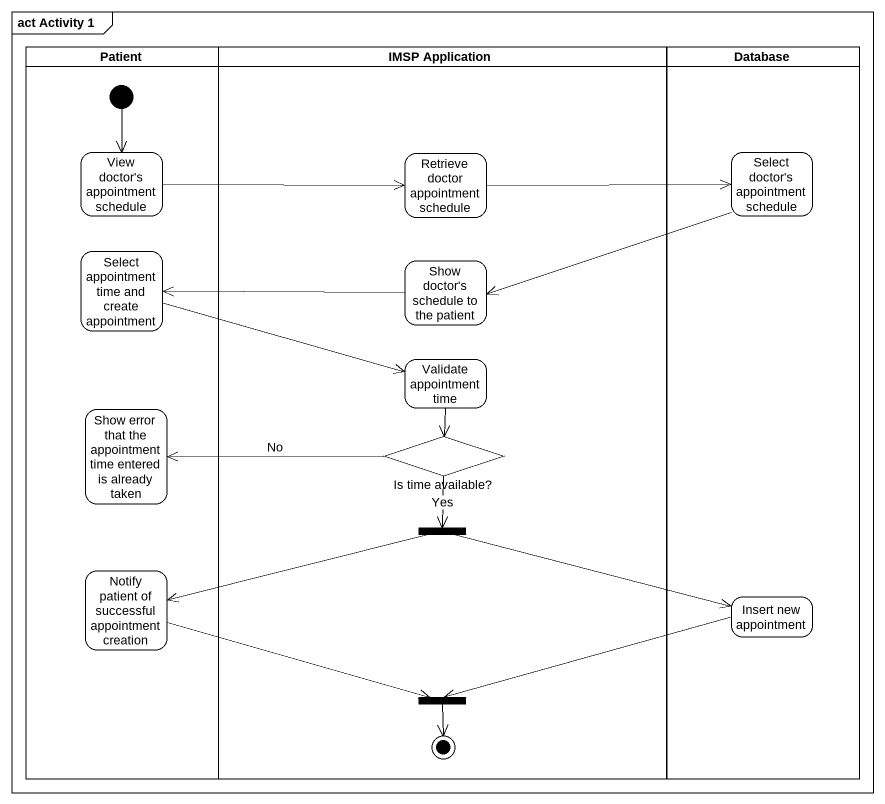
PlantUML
@startuml
mainframe act Activity 1
hide empty description
state Patient <<partition>> {
  state "View doctor's appointment schedule" as View_doctor_s_appointment
  state "Select appointment time and create appointment" as Select_appointment_time_and
  state "Show error that the appointment time entered is already taken" as Show_error_that_the
  state "Notify patient of successful appointment creation" as Notify_patient_of
  [*] --> View_doctor_s_appointment
}
state "IMSP Application" as IMSP_Application <<partition>> {
  state "Retrieve doctor appointment schedule" as Retrieve_doctor_appointment
  state "Show doctor's schedule to the patient" as Show_doctor_s_schedule_to
  state "Validate appointment time" as Validate_appointment_time
  state "Is time available?" as Is_time_available <<choice>>
  state fork1 <<fork>>
  state fork2 <<join>>
  fork2 --> [*]
}
state "Database" as Database_ <<partition>> {
  state "Select doctor's appointment schedule" as Select_doctor_s_appointment
  state "Insert new appointment" as Insert_new_appointment
}
View_doctor_s_appointment -right-> Retrieve_doctor_appointment
Retrieve_doctor_appointment -right-> Select_doctor_s_appointment
Select_doctor_s_appointment -left-> Show_doctor_s_schedule_to
Select_appointment_time_and -right-> Validate_appointment_time
Show_doctor_s_schedule_to -left-> Select_appointment_time_and
Validate_appointment_time --> Is_time_available
Is_time_available -left-> Show_error_that_the : No
Is_time_available --> fork1 : Yes
fork1 -left-> Notify_patient_of
fork1 -right-> Insert_new_appointment
Notify_patient_of -right-> fork2
Insert_new_appointment -left-> fork2
@enduml
